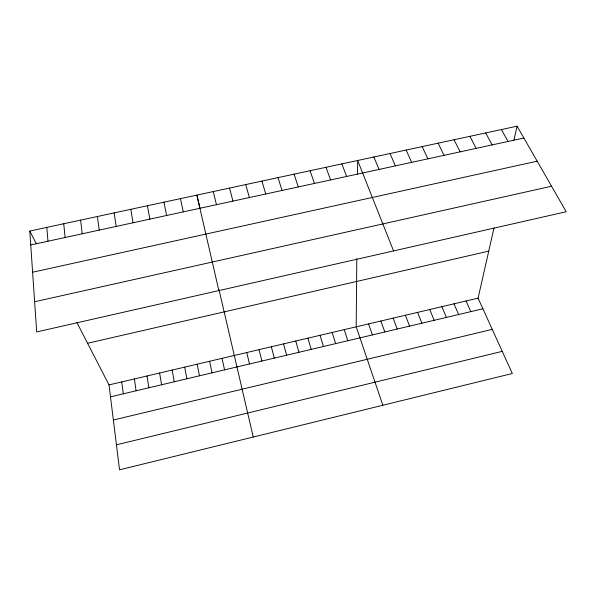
<?xml version="1.0" encoding="UTF-8"?>
<svg xmlns="http://www.w3.org/2000/svg" width="596" height="596" viewBox="0 0 596 596"><rect width="100%" height="100%" fill="white"/><g stroke="black" fill="none" stroke-linecap="round" stroke-linejoin="round"><path stroke-width="0.89" d="M356.795 258.59L356.199 326.809L382.856 405.25M357.533 174.069L357.652 160.495L393.561 250.923M76.936 322.607L109.016 384.912L119.535 469.819L512.307 373.506L478.081 298.164L494.01 227.94M513.916 140.164L517.09 126.181L29.8 231.054L36.691 331.935L566.2 211.736L517.09 126.181M116.436 444.81L502.249 351.364M113.367 420.016L492.259 329.372M110.498 396.847L482.909 308.78M109.016 384.912L478.081 298.164M87.567 343.259L488.75 251.125M34.628 301.747L551.553 186.228M32.609 272.216L537.182 161.196M30.746 244.956L523.884 138.026M501.415 129.555L508.038 141.461M485.688 132.938L492.132 144.91M469.901 136.335L476.159 148.374M29.8 231.054L36.319 243.719M454.048 139.747L460.127 151.846M438.135 143.174L444.035 155.34M422.162 146.609L427.883 158.841M406.129 150.065L411.657 162.358M466.057 300.987L470.773 311.648M390.037 153.53L395.379 165.889M453.996 303.826L458.607 314.524M441.897 306.672L446.404 317.407M373.878 157.001L379.026 169.435M429.761 309.525L434.164 320.305M417.587 312.386L421.886 323.211M405.384 315.254L409.571 326.116M341.851 163.893L346.626 176.461M393.144 318.13L397.219 329.037M325.99 167.312L330.579 179.94M380.866 321.013L384.837 331.972M368.551 323.911L372.411 334.907M310.062 170.739L314.464 183.434M294.074 174.181L298.283 186.943M344.183 329.64L347.826 340.726M332.121 332.471L335.66 343.601M278.034 177.63L282.05 190.467M320.03 335.317L323.457 346.485M261.927 181.095L265.749 193.998M307.909 338.163L311.224 349.375M295.743 341.024L298.954 352.281M245.753 184.581L249.381 197.552M283.547 343.892L286.646 355.186M229.527 188.068L232.954 201.113M271.314 346.768L274.302 358.107M259.051 349.651L261.927 361.034M213.234 191.577L216.467 204.689M246.744 352.541L249.508 363.97M199.951 208.242L196.874 195.101L218.866 290.58M219.052 289.85L253.24 437.032M222.032 358.352L224.565 369.87M180.461 198.632L183.292 211.878M209.621 361.265L212.042 372.828M197.179 364.193L199.481 375.8M163.975 202.178L166.604 215.499M184.693 367.129L186.883 378.78M147.428 205.739L149.857 219.127M172.169 370.071L174.248 381.768M159.616 373.022L161.568 384.77M130.822 209.315L133.042 222.777M147.026 375.979L148.858 387.772M114.149 212.906L116.16 226.435M134.391 378.952L136.111 390.79M121.726 381.924L123.32 393.814M97.409 216.504L99.212 230.116M80.609 220.125L82.196 233.803M63.735 223.753L65.113 237.506M46.801 227.396L47.971 241.224"/></g></svg>
